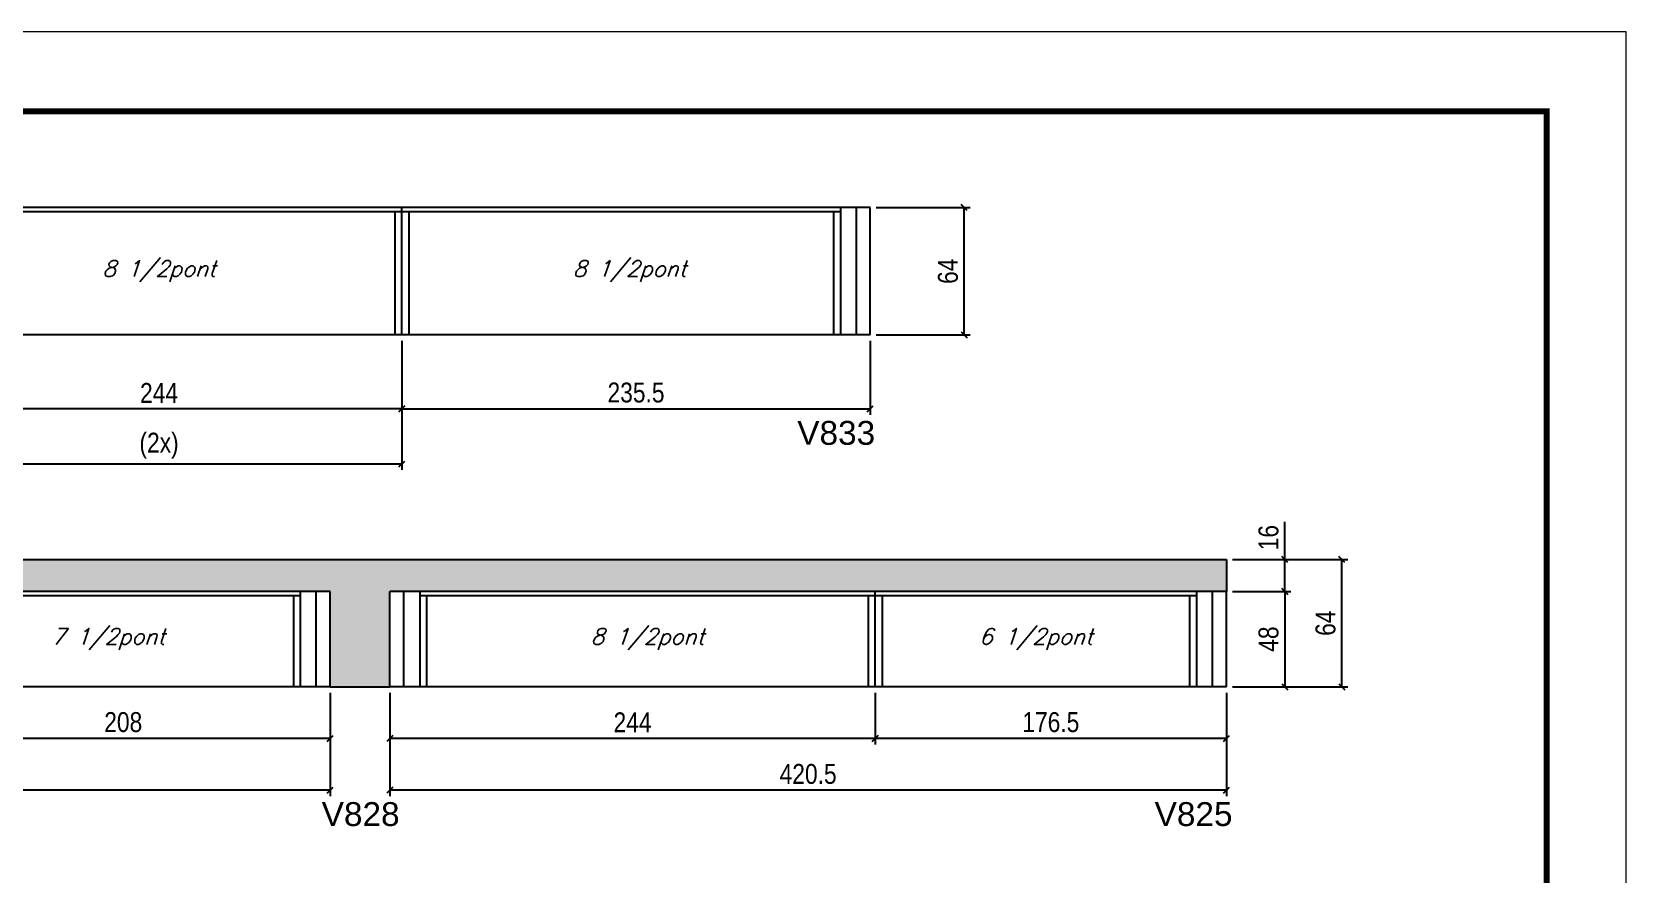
# Model space of a CAD drawing. Extents: x 3309 to 9590, y -2522 to 14608.
# Drawn here: x 8762 to 9563, y 7293 to 7716 of the extents above; entities that cross this region are included whole.
import ezdxf

# ---------------------------------------------------------------- set-up
doc = ezdxf.new("R2010")
doc.units = 0
doc.linetypes.add('DASHED', pattern=[0.75, 0.5, -0.25])
for name, color, linetype in [('5', 5, 'Continuous'), ('COTA', 241, 'Continuous'), ('Painéis', 200, 'Continuous'), ('SARR_2.2x7', 40, 'Continuous'), ('SARR_3.5x7', 81, 'Continuous'), ('texto', 7, 'Continuous')]:
    doc.layers.add(name, color=color, linetype=linetype)
doc.layers.add('Folhas', color=255, linetype='Continuous', lineweight=9)
doc.layers.add('SARRAFO DE PRESSAO', color=251, linetype='DASHED', lineweight=9)
doc.styles.add('COTA TECNICA', font='techl___.ttf', dxfattribs={"height": 10})
doc.styles.add('Romans', font='romans.shx')
doc.styles.get("Standard").update_dxf_attribs({"font": 'arial.ttf'})
doc.dimstyles.new('PAINEL', dxfattribs={"dimtxt": 10, "dimasz": 3, "dimexe": 3, "dimexo": 3, "dimgap": 3, "dimtad": 1, "dimdec": 1, "dimzin": 12, "dimdsep": 46, "dimtxsty": 'COTA TECNICA', "dimblk1": 'OBLIQUE', "dimblk2": 'OBLIQUE', "dimsah": 1, "dimcen": 0.9, "dimclrd": 4, "dimclre": 4, "dimclrt": 240, "dimadec": 1, "dimazin": 3, "dimtfac": 1, "dimtdec": 1, "dimtmove": 0, "dimatfit": 3, "dimfxl": 1, "dimtolj": 1, "dimtzin": 12, "dimarcsym": 0})

# ---------------------------------------------------------------- blocks, each defined once
blk = doc.blocks.new('9999999999')
at = {"layer": 'Folhas'}
blk.add_lwpolyline([(98138.98, 34190.21), (99623.98, 34190.21), (99623.98, 35240.21), (98138.98, 35240.21)], close=True, dxfattribs=at)
at = {"layer": 'Folhas', "color": 30, "const_width": 3}
blk.add_lwpolyline([(98213.98, 34230.21), (99583.98, 34230.21), (99583.98, 35200.21), (98213.98, 35200.21)], close=True, dxfattribs=at)
blk = doc.blocks.new('_Oblique')
at = {"color": 0, "linetype": 'ByBlock', "lineweight": -2}
blk.add_line((-0.5, -0.5), (0.5, 0.5), dxfattribs=at)
blk = doc.blocks.new('*D2376')
at = {"layer": 'COTA', "color": 4, "linetype": 'ByBlock', "lineweight": -2, "transparency": 16777216}
for p, q in [((8703.45, 7561.05), (8703.45, 7523.81)), ((8947.45, 7561.05), (8947.45, 7523.81)), ((8947.45, 7526.81), (8703.45, 7526.81))]:
    blk.add_line(p, q, dxfattribs=at)
at = {"layer": 'Defpoints', "color": 0, "linetype": 'ByBlock', "transparency": 16777216}
for p in [(8703.45, 7564.05), (8947.45, 7564.05), (8703.45, 7526.81)]:
    blk.add_point(p, dxfattribs=at)
at = {"layer": 'COTA', "color": 4, "linetype": 'ByBlock', "lineweight": -2, "transparency": 16777216, "xscale": 3, "yscale": 3, "zscale": 3, "rotation": 180}
blk.add_blockref('_Oblique', (8703.45, 7526.81), dxfattribs=at)
at = {"layer": 'COTA', "color": 4, "linetype": 'ByBlock', "lineweight": -2, "transparency": 16777216, "xscale": 3, "yscale": 3, "zscale": 3}
blk.add_blockref('_Oblique', (8947.45, 7526.81), dxfattribs=at)
at = {"layer": 'COTA', "color": 240, "linetype": 'ByBlock', "transparency": 16777216, "insert": (8825.45, 7534.88), "char_height": 10, "attachment_point": 5, "style": 'COTA TECNICA'}
blk.add_mtext('\\A1;244', dxfattribs=at)
blk = doc.blocks.new('*D2378')
at = {"layer": 'COTA', "color": 4, "lineweight": -2, "transparency": 16777216}
for p, q in [((8947.45, 7561.05), (8947.45, 7523.81)), ((9182.95, 7561.05), (9182.95, 7523.81)), ((8947.45, 7526.81), (9182.95, 7526.81))]:
    blk.add_line(p, q, dxfattribs=at)
at = {"layer": 'Defpoints', "color": 0, "transparency": 16777216}
for p in [(8947.45, 7564.05), (9182.95, 7564.05), (9182.95, 7526.81)]:
    blk.add_point(p, dxfattribs=at)
at = {"layer": 'COTA', "color": 4, "lineweight": -2, "transparency": 16777216, "xscale": 3, "yscale": 3, "zscale": 3, "rotation": 180}
blk.add_blockref('_Oblique', (8947.45, 7526.81), dxfattribs=at)
at = {"layer": 'COTA', "color": 4, "lineweight": -2, "transparency": 16777216, "xscale": 3, "yscale": 3, "zscale": 3}
blk.add_blockref('_Oblique', (9182.95, 7526.81), dxfattribs=at)
at = {"layer": 'COTA', "color": 240, "transparency": 16777216, "insert": (9065.2, 7535.03), "char_height": 10, "attachment_point": 5, "style": 'COTA TECNICA'}
blk.add_mtext('\\A1;235.5', dxfattribs=at)
blk = doc.blocks.new('*D2379')
at = {"layer": 'COTA', "color": 4, "lineweight": -2, "transparency": 16777216}
for p, q in [((9185.95, 7628.05), (9233.12, 7628.05)), ((9230.12, 7564.05), (9230.12, 7628.05)), ((9185.95, 7564.05), (9233.12, 7564.05))]:
    blk.add_line(p, q, dxfattribs=at)
at = {"layer": 'Defpoints', "color": 0, "transparency": 16777216}
for p in [(9182.95, 7628.05), (9230.12, 7628.05), (9182.95, 7564.05)]:
    blk.add_point(p, dxfattribs=at)
at = {"layer": 'COTA', "color": 4, "lineweight": -2, "transparency": 16777216, "xscale": 3, "yscale": 3, "zscale": 3}
for p, rotation in [((9230.12, 7628.05), 90), ((9230.12, 7564.05), 270)]:
    blk.add_blockref('_Oblique', p, dxfattribs=dict(at, rotation=rotation))
at = {"layer": 'COTA', "color": 240, "transparency": 16777216, "insert": (9222.02, 7596.05), "char_height": 10, "attachment_point": 5, "rotation": 90, "style": 'COTA TECNICA'}
blk.add_mtext('\\A1;64', dxfattribs=at)
blk = doc.blocks.new('*D2380')
at = {"layer": 'COTA', "color": 4, "lineweight": -2, "transparency": 16777216}
for p, q in [((8703.45, 7561.05), (8703.45, 7496.15)), ((8947.45, 7561.05), (8947.45, 7496.15)), ((8703.45, 7499.15), (8947.45, 7499.15))]:
    blk.add_line(p, q, dxfattribs=at)
at = {"layer": 'Defpoints', "color": 0, "transparency": 16777216}
for p in [(8703.45, 7564.05), (8947.45, 7564.05), (8947.45, 7499.15)]:
    blk.add_point(p, dxfattribs=at)
at = {"layer": 'COTA', "color": 4, "lineweight": -2, "transparency": 16777216, "xscale": 3, "yscale": 3, "zscale": 3, "rotation": 180}
blk.add_blockref('_Oblique', (8703.45, 7499.15), dxfattribs=at)
at = {"layer": 'COTA', "color": 4, "lineweight": -2, "transparency": 16777216, "xscale": 3, "yscale": 3, "zscale": 3}
blk.add_blockref('_Oblique', (8947.45, 7499.15), dxfattribs=at)
at = {"layer": 'COTA', "color": 240, "transparency": 16777216, "insert": (8825.45, 7508.37), "char_height": 10, "attachment_point": 5, "style": 'COTA TECNICA'}
blk.add_mtext('\\A1;(2x)', dxfattribs=at)
blk = doc.blocks.new('*D2381')
at = {"layer": 'COTA', "color": 4, "linetype": 'ByBlock', "lineweight": -2, "transparency": 16777216}
for p, q in [((8703.45, 7384.12), (8703.45, 7358.2)), ((8911.45, 7384.12), (8911.45, 7358.2)), ((8911.45, 7361.2), (8703.45, 7361.2))]:
    blk.add_line(p, q, dxfattribs=at)
at = {"layer": 'Defpoints', "color": 0, "linetype": 'ByBlock', "transparency": 16777216}
for p in [(8703.45, 7387.12), (8911.45, 7387.12), (8703.45, 7361.2)]:
    blk.add_point(p, dxfattribs=at)
at = {"layer": 'COTA', "color": 4, "linetype": 'ByBlock', "lineweight": -2, "transparency": 16777216, "xscale": 3, "yscale": 3, "zscale": 3, "rotation": 180}
blk.add_blockref('_Oblique', (8703.45, 7361.2), dxfattribs=at)
at = {"layer": 'COTA', "color": 4, "linetype": 'ByBlock', "lineweight": -2, "transparency": 16777216, "xscale": 3, "yscale": 3, "zscale": 3}
blk.add_blockref('_Oblique', (8911.45, 7361.2), dxfattribs=at)
at = {"layer": 'COTA', "color": 240, "linetype": 'ByBlock', "transparency": 16777216, "insert": (8807.45, 7369.33), "char_height": 10, "attachment_point": 5, "style": 'COTA TECNICA'}
blk.add_mtext('\\A1;208', dxfattribs=at)
blk = doc.blocks.new('*D2383')
at = {"layer": 'COTA', "color": 4, "linetype": 'ByBlock', "lineweight": -2, "transparency": 16777216}
for p, q in [((8459.45, 7384.12), (8459.45, 7332.14)), ((8911.45, 7384.12), (8911.45, 7332.14)), ((8911.45, 7335.14), (8459.45, 7335.14))]:
    blk.add_line(p, q, dxfattribs=at)
at = {"layer": 'Defpoints', "color": 0, "linetype": 'ByBlock', "transparency": 16777216}
for p in [(8459.45, 7387.12), (8911.45, 7387.12), (8459.45, 7335.14)]:
    blk.add_point(p, dxfattribs=at)
at = {"layer": 'COTA', "color": 4, "linetype": 'ByBlock', "lineweight": -2, "transparency": 16777216, "xscale": 3, "yscale": 3, "zscale": 3, "rotation": 180}
blk.add_blockref('_Oblique', (8459.45, 7335.14), dxfattribs=at)
at = {"layer": 'COTA', "color": 4, "linetype": 'ByBlock', "lineweight": -2, "transparency": 16777216, "xscale": 3, "yscale": 3, "zscale": 3}
blk.add_blockref('_Oblique', (8911.45, 7335.14), dxfattribs=at)
at = {"layer": 'COTA', "color": 240, "linetype": 'ByBlock', "transparency": 16777216, "insert": (8685.45, 7343.25), "char_height": 10, "attachment_point": 5, "style": 'COTA TECNICA'}
blk.add_mtext('\\A1;452', dxfattribs=at)
blk = doc.blocks.new('*D2384')
at = {"layer": 'COTA', "color": 4, "linetype": 'ByBlock', "lineweight": -2, "transparency": 16777216}
for p, q in [((9185.45, 7384.12), (9185.45, 7358.2)), ((9361.95, 7384.12), (9361.95, 7358.2)), ((9361.95, 7361.2), (9185.45, 7361.2))]:
    blk.add_line(p, q, dxfattribs=at)
at = {"layer": 'Defpoints', "color": 0, "linetype": 'ByBlock', "transparency": 16777216}
for p in [(9185.45, 7387.12), (9361.95, 7387.12), (9185.45, 7361.2)]:
    blk.add_point(p, dxfattribs=at)
at = {"layer": 'COTA', "color": 4, "linetype": 'ByBlock', "lineweight": -2, "transparency": 16777216, "xscale": 3, "yscale": 3, "zscale": 3, "rotation": 180}
blk.add_blockref('_Oblique', (9185.45, 7361.2), dxfattribs=at)
at = {"layer": 'COTA', "color": 4, "linetype": 'ByBlock', "lineweight": -2, "transparency": 16777216, "xscale": 3, "yscale": 3, "zscale": 3}
blk.add_blockref('_Oblique', (9361.95, 7361.2), dxfattribs=at)
at = {"layer": 'COTA', "color": 240, "linetype": 'ByBlock', "transparency": 16777216, "insert": (9273.7, 7369.31), "char_height": 10, "attachment_point": 5, "style": 'COTA TECNICA'}
blk.add_mtext('\\A1;176.5', dxfattribs=at)
blk = doc.blocks.new('*D2385')
at = {"layer": 'COTA', "color": 4, "linetype": 'ByBlock', "lineweight": -2, "transparency": 16777216}
for p, q in [((8941.45, 7384.12), (8941.45, 7358.2)), ((9185.45, 7384.12), (9185.45, 7358.2)), ((9185.45, 7361.2), (8941.45, 7361.2))]:
    blk.add_line(p, q, dxfattribs=at)
at = {"layer": 'Defpoints', "color": 0, "linetype": 'ByBlock', "transparency": 16777216}
for p in [(8941.45, 7387.12), (9185.45, 7387.12), (8941.45, 7361.2)]:
    blk.add_point(p, dxfattribs=at)
at = {"layer": 'COTA', "color": 4, "linetype": 'ByBlock', "lineweight": -2, "transparency": 16777216, "xscale": 3, "yscale": 3, "zscale": 3, "rotation": 180}
blk.add_blockref('_Oblique', (8941.45, 7361.2), dxfattribs=at)
at = {"layer": 'COTA', "color": 4, "linetype": 'ByBlock', "lineweight": -2, "transparency": 16777216, "xscale": 3, "yscale": 3, "zscale": 3}
blk.add_blockref('_Oblique', (9185.45, 7361.2), dxfattribs=at)
at = {"layer": 'COTA', "color": 240, "linetype": 'ByBlock', "transparency": 16777216, "insert": (9063.45, 7369.27), "char_height": 10, "attachment_point": 5, "style": 'COTA TECNICA'}
blk.add_mtext('\\A1;244', dxfattribs=at)
blk = doc.blocks.new('*D2386')
at = {"layer": 'COTA', "color": 4, "linetype": 'ByBlock', "lineweight": -2, "transparency": 16777216}
for p, q in [((8941.45, 7384.12), (8941.45, 7332.14)), ((9361.95, 7384.12), (9361.95, 7332.14)), ((9361.95, 7335.14), (8941.45, 7335.14))]:
    blk.add_line(p, q, dxfattribs=at)
at = {"layer": 'Defpoints', "color": 0, "linetype": 'ByBlock', "transparency": 16777216}
for p in [(8941.45, 7387.12), (9361.95, 7387.12), (8941.45, 7335.14)]:
    blk.add_point(p, dxfattribs=at)
at = {"layer": 'COTA', "color": 4, "linetype": 'ByBlock', "lineweight": -2, "transparency": 16777216, "xscale": 3, "yscale": 3, "zscale": 3, "rotation": 180}
blk.add_blockref('_Oblique', (8941.45, 7335.14), dxfattribs=at)
at = {"layer": 'COTA', "color": 4, "linetype": 'ByBlock', "lineweight": -2, "transparency": 16777216, "xscale": 3, "yscale": 3, "zscale": 3}
blk.add_blockref('_Oblique', (9361.95, 7335.14), dxfattribs=at)
at = {"layer": 'COTA', "color": 240, "linetype": 'ByBlock', "transparency": 16777216, "insert": (9151.7, 7343.25), "char_height": 10, "attachment_point": 5, "style": 'COTA TECNICA'}
blk.add_mtext('\\A1;420.5', dxfattribs=at)
blk = doc.blocks.new('*D2387')
at = {"layer": 'COTA', "color": 4, "lineweight": -2, "transparency": 16777216}
for p, q in [((9364.95, 7435.12), (9394.26, 7435.12)), ((9391.26, 7435.12), (9391.26, 7387.12)), ((9364.95, 7387.12), (9394.26, 7387.12))]:
    blk.add_line(p, q, dxfattribs=at)
at = {"layer": 'Defpoints', "color": 0, "transparency": 16777216}
for p in [(9361.95, 7435.12), (9361.95, 7387.12), (9391.26, 7387.12)]:
    blk.add_point(p, dxfattribs=at)
at = {"layer": 'COTA', "color": 4, "lineweight": -2, "transparency": 16777216, "xscale": 3, "yscale": 3, "zscale": 3}
for p, rotation in [((9391.26, 7435.12), 90), ((9391.26, 7387.12), 270)]:
    blk.add_blockref('_Oblique', p, dxfattribs=dict(at, rotation=rotation))
at = {"layer": 'COTA', "color": 240, "transparency": 16777216, "insert": (9383.16, 7411.12), "char_height": 10, "attachment_point": 5, "rotation": 90, "style": 'COTA TECNICA'}
blk.add_mtext('\\A1;48', dxfattribs=at)
blk = doc.blocks.new('*D2388')
at = {"layer": 'COTA', "color": 4, "lineweight": -2, "transparency": 16777216}
for p, q in [((9391.26, 7451.12), (9391.26, 7470.13)), ((9364.95, 7451.12), (9394.26, 7451.12)), ((9391.26, 7435.12), (9391.26, 7451.12)), ((9364.95, 7435.12), (9394.26, 7435.12))]:
    blk.add_line(p, q, dxfattribs=at)
at = {"layer": 'Defpoints', "color": 0, "transparency": 16777216}
for p in [(9361.95, 7451.12), (9391.26, 7451.12), (9361.95, 7435.12)]:
    blk.add_point(p, dxfattribs=at)
at = {"layer": 'COTA', "color": 4, "lineweight": -2, "transparency": 16777216, "xscale": 3, "yscale": 3, "zscale": 3}
for p, rotation in [((9391.26, 7451.12), 90), ((9391.26, 7435.12), 270)]:
    blk.add_blockref('_Oblique', p, dxfattribs=dict(at, rotation=rotation))
at = {"layer": 'COTA', "color": 240, "transparency": 16777216, "insert": (9383.15, 7462.12), "char_height": 10, "attachment_point": 5, "rotation": 90, "style": 'COTA TECNICA'}
blk.add_mtext('\\A1;16', dxfattribs=at)
blk = doc.blocks.new('*D2389')
at = {"layer": 'COTA', "color": 4, "lineweight": -2, "transparency": 16777216}
for p, q in [((9364.95, 7451.12), (9422.93, 7451.12)), ((9419.93, 7387.12), (9419.93, 7451.12)), ((9364.95, 7387.12), (9422.93, 7387.12))]:
    blk.add_line(p, q, dxfattribs=at)
at = {"layer": 'Defpoints', "color": 0, "transparency": 16777216}
for p in [(9361.95, 7451.12), (9419.93, 7451.12), (9361.95, 7387.12)]:
    blk.add_point(p, dxfattribs=at)
at = {"layer": 'COTA', "color": 4, "lineweight": -2, "transparency": 16777216, "xscale": 3, "yscale": 3, "zscale": 3}
for p, rotation in [((9419.93, 7451.12), 90), ((9419.93, 7387.12), 270)]:
    blk.add_blockref('_Oblique', p, dxfattribs=dict(at, rotation=rotation))
at = {"layer": 'COTA', "color": 240, "transparency": 16777216, "insert": (9411.83, 7419.12), "char_height": 10, "attachment_point": 5, "rotation": 90, "style": 'COTA TECNICA'}
blk.add_mtext('\\A1;64', dxfattribs=at)

msp = doc.modelspace()

# ---------------------------------------------------------------- hatches: boundary and pattern name
at = {"layer": 'COTA'}
h = msp.add_hatch(dxfattribs=at)
h.set_pattern_fill('AR-CONC', color=256, scale=0.03)
h.paths.add_polyline_path([(8941.45, 7435.12), (9361.95, 7435.12), (9361.95, 7451.12), (8459.45, 7451.12), (8459.45, 7435.12), (8911.45, 7435.12), (8911.45, 7387.12), (8941.45, 7387.12)])

# ---------------------------------------------------------------- linework, layer by layer
for p, q in [((8459.45, 7451.12), (9361.95, 7451.12)), ((9361.95, 7451.12), (9361.95, 7435.12)), ((8911.45, 7387.12), (8941.45, 7387.12))]:
    msp.add_line(p, q, dxfattribs=at)
at = {"layer": 'Painéis', "linetype": 'ByBlock'}
for p, q in [((9182.95, 7628.05), (8459.45, 7628.05)), ((8947.45, 7564.05), (8947.45, 7628.05)), ((9182.95, 7564.05), (9182.95, 7628.05)), ((9182.95, 7564.05), (8459.45, 7564.05)), ((8911.45, 7435.12), (8459.45, 7435.12)), ((8911.45, 7387.12), (8911.45, 7435.12)), ((9361.95, 7435.12), (8941.45, 7435.12)), ((8941.45, 7387.12), (8941.45, 7435.12)), ((9185.45, 7387.12), (9185.45, 7435.12)), ((9361.95, 7387.12), (9361.95, 7435.12)), ((8911.45, 7387.12), (8459.45, 7387.12)), ((9361.95, 7387.12), (8941.45, 7387.12))]:
    msp.add_line(p, q, dxfattribs=at)
at = {"layer": 'SARR_2.2x7', "linetype": 'Continuous'}
for p, q in [((8947.45, 7625.85), (8703.45, 7625.85)), ((9167.95, 7625.85), (8947.45, 7625.85)), ((9175.95, 7564.05), (9175.95, 7628.05)), ((8896.45, 7432.92), (8703.45, 7432.92)), ((8904.45, 7387.12), (8904.45, 7435.12)), ((8948.45, 7387.12), (8948.45, 7435.12)), ((9185.45, 7432.92), (8956.45, 7432.92)), ((9346.95, 7432.92), (9185.45, 7432.92)), ((9354.95, 7387.12), (9354.95, 7435.12))]:
    msp.add_line(p, q, dxfattribs=at)
at = {"layer": 'SARR_3.5x7'}
for p, q in [((8943.95, 7625.85), (8943.95, 7564.05)), ((8950.95, 7625.85), (8950.95, 7564.05)), ((9164.45, 7625.85), (9164.45, 7564.05)), ((9167.95, 7628.05), (9167.95, 7564.05)), ((8892.95, 7432.92), (8892.95, 7387.12)), ((8896.45, 7435.12), (8896.45, 7387.12)), ((8956.45, 7435.12), (8956.45, 7387.12)), ((8959.95, 7432.92), (8959.95, 7387.12)), ((9181.95, 7432.92), (9181.95, 7387.12)), ((9188.95, 7432.92), (9188.95, 7387.12)), ((9343.45, 7432.92), (9343.45, 7387.12)), ((9346.95, 7435.12), (9346.95, 7387.12))]:
    msp.add_line(p, q, dxfattribs=at)

# ---------------------------------------------------------------- block references
at = {"layer": 'SARRAFO DE PRESSAO', "color": 6, "linetype": 'ByBlock'}
msp.add_blockref('9999999999', (-90061.11, -27523.8), dxfattribs=at)

# ---------------------------------------------------------------- texts
at = {"layer": '5', "linetype": 'Continuous'}
for s, p in [('V833', (9146.25, 7508.8)), ('V828', (8907.21, 7317.13)), ('V825', (9325.88, 7317.13))]:
    msp.add_text(s, height=12, rotation=0.00004, dxfattribs=at).set_placement(p)
at = {"layer": 'texto', "color": 2, "char_height": 8, "attachment_point": 5, "style": 'Romans'}
for s, insert in [('{\\Q19;\\C256;8 1/2pont}', (8825.45, 7596.05)), ('{\\Q19;\\C256;8 1/2pont}', (9061.95, 7596.05)), ('{\\Q19;\\C256;7 1/2pont}', (8799.95, 7411.12)), ('{\\Q19;\\C256;8 1/2pont}', (9070.95, 7411.12)), ('{\\Q19;\\C256;6 1/2pont}', (9266.2, 7411.12))]:
    msp.add_mtext(s, dxfattribs=dict(at, insert=insert))

# ---------------------------------------------------------------- dimensions: what is measured, and where the dimension line sits
at = {"layer": 'COTA'}
for base, p1, p2, picture, middle in [((9230.12, 7628.05), (9182.95, 7564.05), (9182.95, 7628.05), '*D2379', (9222.02, 7596.05)), ((9391.26, 7451.12), (9361.95, 7435.12), (9361.95, 7451.12), '*D2388', (9383.15, 7462.12)), ((9419.93, 7451.12), (9361.95, 7387.12), (9361.95, 7451.12), '*D2389', (9411.83, 7419.12)), ((9391.26, 7387.12), (9361.95, 7435.12), (9361.95, 7387.12), '*D2387', (9383.16, 7411.12))]:
    dim = msp.add_linear_dim(base=base, p1=p1, p2=p2, angle=90, dimstyle='PAINEL', dxfattribs=at)
    dim.commit()
    dim.dimension.update_dxf_attribs({"geometry": picture, "text_midpoint": middle})
at = {"layer": 'COTA', "linetype": 'ByBlock'}
for base, p1, p2, picture, middle in [((8703.45, 7526.81), (8947.45, 7564.05), (8703.45, 7564.05), '*D2376', (8825.45, 7534.88)), ((8459.45, 7335.14), (8911.45, 7387.12), (8459.45, 7387.12), '*D2383', (8685.45, 7343.25)), ((8703.45, 7361.2), (8911.45, 7387.12), (8703.45, 7387.12), '*D2381', (8807.45, 7369.33)), ((8941.45, 7335.14), (9361.95, 7387.12), (8941.45, 7387.12), '*D2386', (9151.7, 7343.25)), ((9185.45, 7361.2), (9361.95, 7387.12), (9185.45, 7387.12), '*D2384', (9273.7, 7369.31))]:
    dim = msp.add_linear_dim(base=base, p1=p1, p2=p2, angle=180, dimstyle='PAINEL', dxfattribs=at)
    dim.commit()
    dim.dimension.update_dxf_attribs({"geometry": picture, "text_midpoint": middle})
at = {"layer": 'COTA'}
dim = msp.add_linear_dim(base=(8947.45, 7499.15), p1=(8703.45, 7564.05), p2=(8947.45, 7564.05), text='(2x)', dimstyle='PAINEL', dxfattribs=at)
dim.commit()
dim.dimension.update_dxf_attribs({"geometry": '*D2380', "text_midpoint": (8825.45, 7508.37)})
dim = msp.add_linear_dim(base=(9182.95, 7526.81), p1=(8947.45, 7564.05), p2=(9182.95, 7564.05), dimstyle='PAINEL', dxfattribs=at)
dim.commit()
dim.dimension.update_dxf_attribs({"geometry": '*D2378', "text_midpoint": (9065.2, 7535.03)})
at = {"layer": 'COTA', "linetype": 'ByBlock'}
dim = msp.add_linear_dim(base=(8941.45, 7361.2), p1=(9185.45, 7387.12), p2=(8941.45, 7387.12), angle=180, dimstyle='PAINEL', override={"dimtmove": 1}, dxfattribs=at)
dim.commit()
dim.dimension.update_dxf_attribs({"geometry": '*D2385', "text_midpoint": (9063.45, 7369.27)})

doc.saveas('drawing.dxf')
